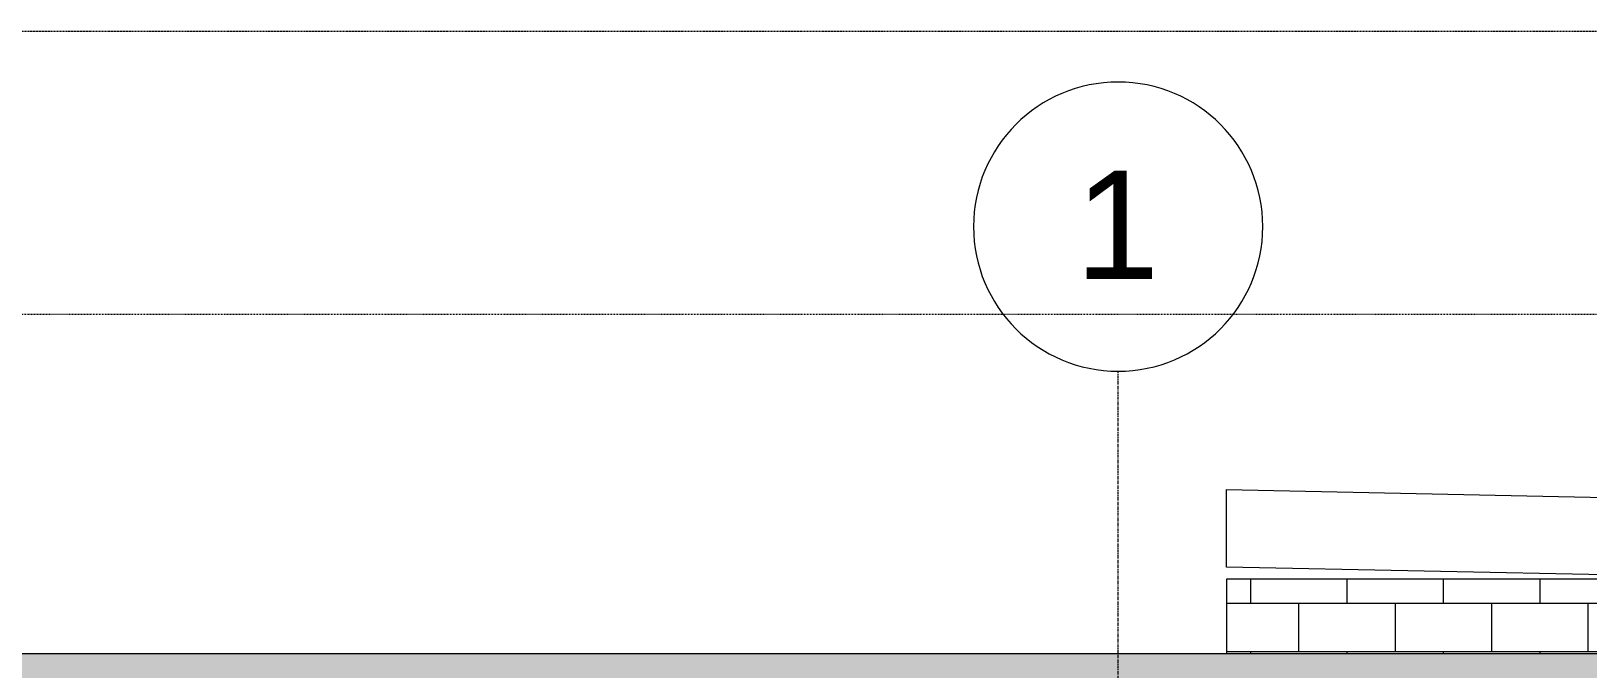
# Model space of a CAD drawing. Header units: inches. Extents: x 1750 to 7619, y -360 to 620.
# Drawn here: x 3300.9 to 3559.3, y 421.1 to 527 of the extents above; entities that cross this region are included whole.
import ezdxf

# ---------------------------------------------------------------- set-up
doc = ezdxf.new("R2010")
doc.units = ezdxf.units.IN
doc.header["$MEASUREMENT"] = 0
doc.linetypes.add('Aligning Line 1_8_', pattern=[0.25, 0.125, -0.125])
doc.linetypes.add('Grid Line 1_2_', pattern=[0.875, 0.5, -0.125, 0.125, -0.125])
for name, color, linetype, lineweight in [('0-1', 7, 'Continuous', 5), ('A-ROOF', 132, 'Continuous', 13), ('A-WALL', 113, 'Continuous', 13), ('A-WALL-1', 50, 'Continuous', 13), ('A-WALL-PATT-1', 251, 'Continuous', 9), ('G-ANNO-SYMB', 111, 'Aligning Line 1_8_', 9), ('G-ANNO-SYMB-1', 191, 'Aligning Line 1_8_', 9), ('G-ANNO-SYMB-2', 147, 'Aligning Line 1_8_', 9), ('S-GRID-1', 1, 'Grid Line 1_2_', 9), ('S-GRID-IDEN', 1, 'Continuous', 9)]:
    doc.layers.add(name, color=color, linetype=linetype, lineweight=lineweight)
doc.styles.add('Arial_1', font='arial.ttf', dxfattribs={"height": 18})

# ---------------------------------------------------------------- blocks, each defined once
blk = doc.blocks.new('CTR - 2nd Phase_rvt-1-BUILDING ELEVATION - EAST')
at = {"layer": 'G-ANNO-SYMB-1'}
blk.add_line((1910.93, 526.95), (4072.04, 526.95), dxfattribs=at)
blk = doc.blocks.new('CTR - 1st Phase - Common Walls_rvt-1-BUILDING ELEVATION - EAST')
at = {"layer": 'G-ANNO-SYMB-2'}
for p, q in [((1910.93, 526.95), (4072.04, 526.95)), ((1910.93, 526.95), (4072.04, 526.95)), ((1910.96, 526.95), (4071.96, 526.95)), ((1910.93, 480), (4072.04, 480))]:
    blk.add_line(p, q, dxfattribs=at)
blk = doc.blocks.new('CTR - 1st Phase -Stairs _ Elevators_rvt-1-BUILDING ELEVATION - EAST')
at = {"layer": 'A-WALL-PATT-1'}
h = blk.add_hatch(dxfattribs=at)
h.set_pattern_fill('FP_42', color=256, style=0, pattern_type=2)
h.set_pattern_definition([(0, (3503.324, -128), (0, 8), []), (90, (3503.324, -128), (-8, 8), [8, -8])])
h.paths.add_polyline_path([(3549.34, 423.66), (3587.32, 423.66), (3587.32, 436), (3499.32, 436), (3499.32, 423.66), (3548.64, 423.66)], flags=0)
at = {"layer": 'A-WALL-1'}
for p, q in [((3587.32, 436), (3499.32, 436)), ((3499.32, 436), (3499.32, 423.66))]:
    blk.add_line(p, q, dxfattribs=at)
at = {"layer": 'G-ANNO-SYMB-2'}
blk.add_line((1910.96, 526.95), (4071.96, 526.95), dxfattribs=at)
blk = doc.blocks.new('Basic Wall _ EXT - FIBER CEMENT - SMALL - ___-2145929-BUILDING ELEVATION - EAST')
at = {"layer": 'A-WALL'}
blk.add_hatch(color=256, dxfattribs=at).paths.add_polyline_path([(2067.11, 418.54), (3867.29, 418.54), (3867.29, 423.66), (2061.36, 423.66), (2061.36, 418.54), (2062.89, 418.54)], flags=0)
blk.add_line((2061.36, 423.66), (3867.29, 423.66), dxfattribs=at)
blk = doc.blocks.new('Grid - Grid Head - Circle-50561-BUILDING ELEVATION - EAST')
at = {"layer": 'S-GRID-IDEN'}
for start, end in [(0, 180), (180, 360)]:
    blk.add_arc((3481.32, 494.5), 24, start, end, dxfattribs=at)

msp = doc.modelspace()

# ---------------------------------------------------------------- linework, layer by layer
at = {"layer": 'A-ROOF'}
for p, q in [((3499.3237, 450.8778), (3595.3237, 448.8778)), ((3499.3237, 438), (3499.3237, 450.8778)), ((3595.3237, 436), (3499.3237, 438))]:
    msp.add_line(p, q, dxfattribs=at)
at = {"layer": 'G-ANNO-SYMB'}
for p, q in [((1910.9332, 526.9531), (4072.0372, 526.9531)), ((1910.9332, 480), (4072.0372, 480))]:
    msp.add_line(p, q, dxfattribs=at)
at = {"layer": 'S-GRID-1'}
msp.add_line((3481.3237, -159.8356), (3481.3237, 470.5), dxfattribs=at)

# ---------------------------------------------------------------- block references
at = {"layer": '0-1'}
for name in ['CTR - 2nd Phase_rvt-1-BUILDING ELEVATION - EAST', 'CTR - 1st Phase - Common Walls_rvt-1-BUILDING ELEVATION - EAST', 'CTR - 1st Phase -Stairs _ Elevators_rvt-1-BUILDING ELEVATION - EAST']:
    msp.add_blockref(name, (0, 0), dxfattribs=at)
at = {"layer": 'A-WALL'}
msp.add_blockref('Basic Wall _ EXT - FIBER CEMENT - SMALL - ___-2145929-BUILDING ELEVATION - EAST', (0, 0), dxfattribs=at)
at = {"layer": 'S-GRID-IDEN'}
msp.add_blockref('Grid - Grid Head - Circle-50561-BUILDING ELEVATION - EAST', (0, 0), dxfattribs=at)

# ---------------------------------------------------------------- texts
at = {"layer": 'S-GRID-IDEN', "insert": (3474.1947, 503.7879), "char_height": 18, "width": 16.968, "attachment_point": 1, "style": 'Arial_1'}
msp.add_mtext('1', dxfattribs=at)

doc.saveas('drawing.dxf')
